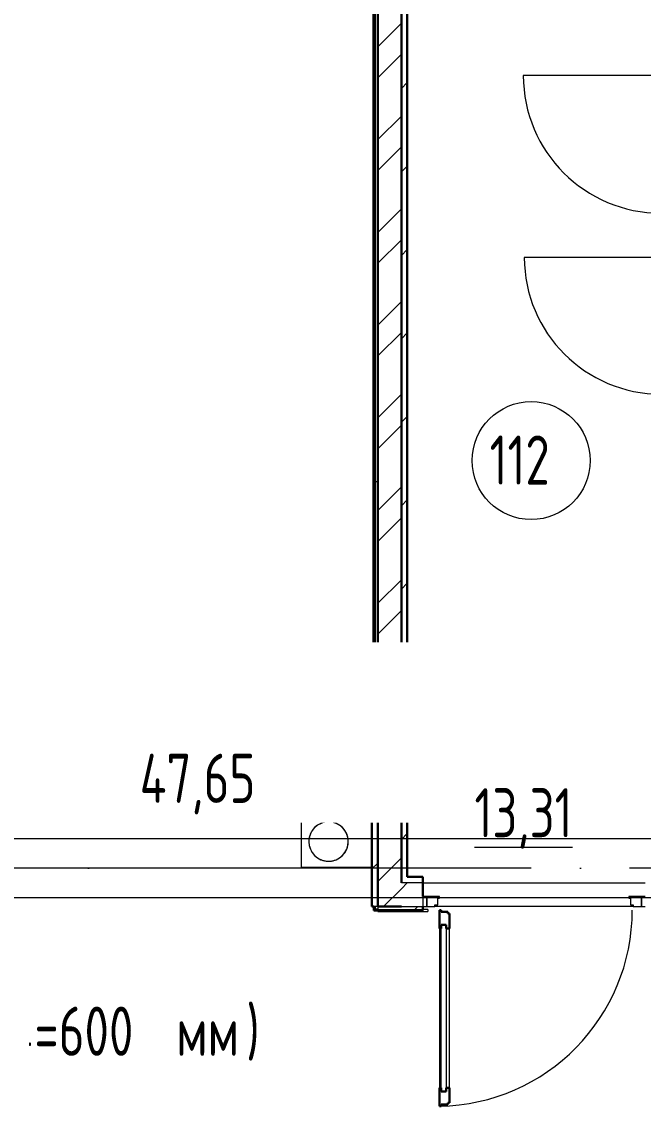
# Model space of a CAD drawing. Header units: millimetres. Extents: x -396912 to 182286, y -43638 to 41610.
# Drawn here: x -47481 to -44321, y -11839 to -6324 of the extents above; entities that cross this region are included whole.
import ezdxf
from ezdxf import colors
from ezdxf.entities.mleader import LeaderData, LeaderLine
from ezdxf.math import Vec2, Vec3

# ---------------------------------------------------------------- set-up
doc = ezdxf.new("R2010")
doc.units = ezdxf.units.MM
doc.linetypes.add('ADSK_Линия сетки', pattern=[25, 20, -2.5, 0, -2.5])
doc.linetypes.add('ADSK_Сверху', pattern=[450, 300, -150])
for name, color, linetype, lineweight in [('RC-Выноски', 7, 'Continuous', 0), ('Аннотация', 7, 'Continuous', 18), ('Двери', 252, 'Continuous', 9), ('Линии', 7, 'Continuous', 9), ('Марки помещений', 252, 'Continuous', 20), ('Ограждение', 252, 'Continuous', 9), ('Оси', 252, 'Continuous', 9), ('Перекрытие', 252, 'Continuous', 18), ('Сантехника', 252, 'Continuous', 9), ('Стены наружные', 7, 'Continuous', 18), ('Стены штриховка', 7, 'Continuous', 9)]:
    doc.layers.add(name, color=color, linetype=linetype, lineweight=lineweight)
doc.layers.add('Двери открывание', color=7, linetype='Continuous', lineweight=9, true_color=0xc0c0c0)
doc.styles.add('GOST Common_3', font='', dxfattribs={"height": 3.5})
doc.styles.add('GOST Common_5', font='', dxfattribs={"width": 0.9, "height": 2.5})
doc.styles.add('RubezhCAD', font='', dxfattribs={"oblique": 10})
doc.styles.get('GOST Common_3').set_extended_font_data('GOST 2.304 type A')
doc.styles.get('GOST Common_5').set_extended_font_data('GOST 2.304 type A')
doc.styles.get('RubezhCAD').set_extended_font_data('GOST type A')
pattern_1 = [(0, (-24611.8, 7159), (0, 600), []), (90, (-24611.8, 7159), (-600, 4e-14), [])]

# ---------------------------------------------------------------- blocks, each defined once
blk = doc.blocks.new('1 этаж')
at = {"layer": 'Ограждение', "true_color": 0x636466}
h = blk.add_hatch(dxfattribs=at)
h.set_pattern_fill('FP_24', color=251, style=0, pattern_type=2)
h.set_pattern_definition(pattern_1)
h.paths.add_polyline_path([(-51392.8, -9580.7), (-51392.8, -5995.7), (-51397.8, -5995.7), (-51397.8, -9580.7)])
h = blk.add_hatch(dxfattribs=at)
h.set_pattern_fill('FP_24', color=251, style=0, pattern_type=2)
h.set_pattern_definition(pattern_1)
h.paths.add_polyline_path([(-51397.8, -11080.7), (-51392.8, -11080.7), (-51392.8, -9580.7), (-51397.8, -9580.7)])
h = blk.add_hatch(dxfattribs=at)
h.set_pattern_fill('FP_26', color=251, style=0, pattern_type=2)
h.set_pattern_definition([(0, (-32121.8, 94), (0, 600), []), (90, (-32121.8, 94), (-600, 4e-14), [])])
h.paths.add_polyline_path([(-51372.8, -11765.7), (-51117.8, -11765.7), (-51117.8, -11755.7), (-51142.8, -11755.7), (-51142.8, -11760.7), (-51372.8, -11760.7)])
at = {"layer": 'Двери', "color": 251, "true_color": 0x636466}
for p, q in [((-49945.3, -7515.7), (-50632.8, -7515.7)), ((-49945.3, -8440.7), (-50627.8, -8440.7)), ((-51142.8, -11690.7), (-51142.8, -11740.7)), ((-51122.8, -11690.7), (-51142.8, -11690.7)), ((-51122.8, -11740.7), (-51122.8, -11690.7)), ((-51058.8, -11690.7), (-51122.8, -11690.7)), ((-51122.8, -11690.7), (-51122.8, -11740.7)), ((-51058.8, -11698.7), (-51058.8, -11690.7)), ((-50032.8, -11690.7), (-50096.8, -11690.7)), ((-50096.8, -11690.7), (-50096.8, -11698.7)), ((-50012.8, -11690.7), (-50032.8, -11690.7)), ((-50032.8, -11690.7), (-50032.8, -11740.7)), ((-50032.8, -11740.7), (-50032.8, -11690.7)), ((-51142.8, -11740.7), (-51122.8, -11740.7)), ((-51122.8, -11740.7), (-51081.8, -11740.7)), ((-51081.8, -11740.7), (-51081.8, -11732.7)), ((-51081.8, -11732.7), (-51067.8, -11732.7)), ((-51067.8, -11732.7), (-51067.8, -11698.7)), ((-51067.8, -11698.7), (-51058.8, -11698.7)), ((-50096.8, -11698.7), (-50087.8, -11698.7)), ((-50087.8, -11698.7), (-50087.8, -11732.7)), ((-50087.8, -11732.7), (-50073.8, -11732.7)), ((-50073.8, -11732.7), (-50073.8, -11740.7)), ((-50073.8, -11740.7), (-50032.8, -11740.7)), ((-50032.8, -11740.7), (-50012.8, -11740.7)), ((-51058.8, -11852.7), (-51058.8, -12662.7)), ((-51049.8, -11834.7), (-51025.8, -11834.7)), ((-51049.8, -12680.7), (-51049.8, -11834.7)), ((-51025.8, -11834.7), (-51025.8, -12680.7)), ((-51008.8, -12662.7), (-51008.8, -11852.7)), ((-51025.8, -12680.7), (-51049.8, -12680.7))]:
    blk.add_line(p, q, dxfattribs=at)
at = {"layer": 'Двери', "color": 251, "lineweight": 30, "true_color": 0x636466}
for p, q in [((-51050.8, -11758.7), (-51058.8, -11758.7)), ((-51058.8, -11758.7), (-51058.8, -11852.7)), ((-51050.8, -11767.7), (-51050.8, -11758.7)), ((-51016.8, -11767.7), (-51050.8, -11767.7)), ((-51016.8, -11776.7), (-51016.8, -11767.7)), ((-51008.8, -11776.7), (-51016.8, -11776.7)), ((-51008.8, -11852.7), (-51008.8, -11776.7)), ((-51049.8, -11852.7), (-51058.8, -11852.7)), ((-51049.8, -11834.7), (-51049.8, -11852.7)), ((-51025.8, -11834.7), (-51049.8, -11834.7)), ((-51025.8, -11852.7), (-51025.8, -11834.7)), ((-51008.8, -11852.7), (-51025.8, -11852.7)), ((-51058.8, -12662.7), (-51058.8, -12756.7)), ((-51049.8, -12662.7), (-51058.8, -12662.7)), ((-51049.8, -12680.7), (-51049.8, -12662.7)), ((-51025.8, -12680.7), (-51049.8, -12680.7)), ((-51025.8, -12662.7), (-51025.8, -12680.7)), ((-51008.8, -12662.7), (-51025.8, -12662.7)), ((-51008.8, -12738.7), (-51008.8, -12662.7)), ((-51016.8, -12747.7), (-51016.8, -12738.7)), ((-51016.8, -12738.7), (-51008.8, -12738.7)), ((-51058.8, -12756.7), (-51050.8, -12756.7)), ((-51050.8, -12756.7), (-51050.8, -12747.7)), ((-51050.8, -12747.7), (-51016.8, -12747.7))]:
    blk.add_line(p, q, dxfattribs=at)
at = {"layer": 'Двери', "color": 251, "true_color": 0x636466}
for centre, radius in [((-49932.8, -7515.7), 700), ((-49932.8, -8440.7), 695)]:
    blk.add_arc(centre, radius, 180, 270, dxfattribs=at)
at = {"layer": 'Двери открывание', "color": 251, "true_color": 0x636466}
blk.add_arc((-51076.8, -11758.7), 998, 271.0334, 0, dxfattribs=at)
at = {"layer": 'Линии', "color": 251, "linetype": 'ADSK_Сверху', "ltscale": 100, "true_color": 0x636466}
for p, q in [((-59082.8, -11395.7), (-48252.8, -11395.7)), ((-59082.8, -11695.7), (-48252.8, -11695.7))]:
    blk.add_line(p, q, dxfattribs=at)
at = {"layer": 'Марки помещений', "color": 251, "true_color": 0x636466}
blk.add_circle((-50592.8, -9473.8), 300, dxfattribs=at)
at = {"layer": 'Ограждение', "color": 251, "true_color": 0x636466}
for p, q in [((-51397.8, -5995.7), (-51397.8, -9580.7)), ((-51392.8, -9580.7), (-51397.8, -9580.7)), ((-51397.8, -9580.7), (-51392.8, -9580.7)), ((-51397.8, -9580.7), (-51397.8, -11080.7)), ((-51372.8, -11765.7), (-51372.8, -11760.7)), ((-51372.8, -11765.7), (-51117.8, -11765.7)), ((-51117.8, -11755.7), (-51142.8, -11755.7)), ((-51117.8, -11755.7), (-51117.8, -11765.7))]:
    blk.add_line(p, q, dxfattribs=at)
at = {"layer": 'Оси', "color": 251, "linetype": 'ADSK_Линия сетки', "ltscale": 100, "true_color": 0x636466}
blk.add_line((4409.5, -11545.7), (-72530.1, -11545.7), dxfattribs=at)
at = {"layer": 'Перекрытие', "color": 251, "ltscale": 100, "true_color": 0x636466}
blk.add_line((-51402.8, -11545.7), (-53282.8, -11545.7), dxfattribs=at)
at = {"layer": 'Сантехника', "color": 251, "true_color": 0x636466}
for p, q in [((-51402.8, -11280.7), (-51762.8, -11280.7)), ((-51762.8, -11280.7), (-51762.8, -11540.7)), ((-51762.8, -11540.7), (-51402.8, -11540.7))]:
    blk.add_line(p, q, dxfattribs=at)
at = {"layer": 'Сантехника', "color": 251, "true_color": 0x636466, "flags": 128}
for points in [[(-51522.8, -11410.7), (-51522.9, -11406.7), (-51523.1, -11402.7), (-51523.5, -11398.8), (-51524.1, -11394.8), (-51524.8, -11390.9), (-51525.7, -11387), (-51526.7, -11383.1), (-51527.9, -11379.3), (-51529.2, -11375.5), (-51530.7, -11371.8), (-51532.3, -11368.1), (-51534.1, -11364.6), (-51536, -11361), (-51538.1, -11357.6), (-51540.3, -11354.3), (-51542.6, -11351), (-51545, -11347.9), (-51547.6, -11344.8), (-51550.3, -11341.8), (-51553.1, -11339), (-51556.1, -11336.3), (-51559.1, -11333.7), (-51562.2, -11331.2), (-51565.4, -11328.8), (-51568.8, -11326.6), (-51572.2, -11324.5), (-51575.7, -11322.5), (-51579.2, -11320.7), (-51582.9, -11319.1), (-51586.6, -11317.5), (-51590.3, -11316.2), (-51594.1, -11314.9), (-51598, -11313.9), (-51601.9, -11312.9), (-51605.8, -11312.2), (-51609.8, -11311.6), (-51613.7, -11311.1), (-51617.7, -11310.9), (-51621.7, -11310.7), (-51625.7, -11310.8), (-51629.7, -11311), (-51633.7, -11311.3), (-51637.7, -11311.8), (-51641.6, -11312.5), (-51645.5, -11313.3), (-51649.4, -11314.3), (-51653.2, -11315.5), (-51657, -11316.8), (-51660.7, -11318.2), (-51664.4, -11319.8), (-51668, -11321.5), (-51671.5, -11323.4), (-51675, -11325.4), (-51678.4, -11327.6), (-51681.7, -11329.9), (-51684.8, -11332.3), (-51687.9, -11334.8), (-51690.9, -11337.5), (-51693.8, -11340.3), (-51696.5, -11343.2), (-51699.2, -11346.2), (-51701.7, -11349.3), (-51704.1, -11352.5), (-51706.4, -11355.8), (-51708.5, -11359.2), (-51710.5, -11362.6), (-51712.3, -11366.2), (-51714, -11369.8), (-51715.6, -11373.5), (-51717, -11377.2), (-51718.3, -11381), (-51719.4, -11384.9), (-51720.4, -11388.8), (-51721.2, -11392.7), (-51721.8, -11396.6), (-51722.3, -11400.6), (-51722.6, -11404.6), (-51722.8, -11408.6), (-51722.8, -11410.7)], [(-51722.8, -11410.7), (-51722.7, -11414.7), (-51722.5, -11418.7), (-51722.1, -11422.7), (-51721.5, -11426.7), (-51720.8, -11430.6), (-51719.9, -11434.5), (-51718.9, -11438.4), (-51717.7, -11442.2), (-51716.4, -11446), (-51714.9, -11449.7), (-51713.3, -11453.3), (-51711.5, -11456.9), (-51709.6, -11460.4), (-51707.5, -11463.8), (-51705.3, -11467.2), (-51703, -11470.5), (-51700.6, -11473.6), (-51698, -11476.7), (-51695.3, -11479.6), (-51692.5, -11482.5), (-51689.5, -11485.2), (-51686.5, -11487.8), (-51683.4, -11490.3), (-51680.2, -11492.7), (-51676.8, -11494.9), (-51673.4, -11497), (-51669.9, -11498.9), (-51666.4, -11500.7), (-51662.7, -11502.4), (-51659, -11503.9), (-51655.3, -11505.3), (-51651.5, -11506.5), (-51647.6, -11507.6), (-51643.7, -11508.5), (-51639.8, -11509.3), (-51635.8, -11509.9), (-51631.9, -11510.3), (-51627.9, -11510.6), (-51623.9, -11510.7), (-51619.9, -11510.7), (-51615.9, -11510.5), (-51611.9, -11510.1), (-51607.9, -11509.6), (-51604, -11508.9), (-51600.1, -11508.1), (-51596.2, -11507.1), (-51592.4, -11506), (-51588.6, -11504.7), (-51584.9, -11503.3), (-51581.2, -11501.7), (-51577.6, -11499.9), (-51574.1, -11498), (-51570.6, -11496), (-51567.2, -11493.9), (-51564, -11491.6), (-51560.8, -11489.2), (-51557.7, -11486.6), (-51554.7, -11484), (-51551.8, -11481.2), (-51549.1, -11478.3), (-51546.4, -11475.3), (-51543.9, -11472.2), (-51541.5, -11469), (-51539.2, -11465.7), (-51537.1, -11462.3), (-51535.1, -11458.8), (-51533.3, -11455.3), (-51531.6, -11451.7), (-51530, -11448), (-51528.6, -11444.2), (-51527.3, -11440.4), (-51526.2, -11436.6), (-51525.2, -11432.7), (-51524.4, -11428.8), (-51523.8, -11424.8), (-51523.3, -11420.9), (-51523, -11416.9), (-51522.8, -11412.9), (-51522.8, -11410.7)]]:
    blk.add_lwpolyline(points, dxfattribs=at)
at = {"layer": 'Сантехника', "color": 251, "true_color": 0x636466}
for start, end in [(0, 180), (180, 0)]:
    blk.add_arc((-51622.8, -11410.7), 100, start, end, dxfattribs=at)
at = {"layer": 'Стены наружные', "color": 251, "lineweight": 30, "true_color": 0x636466}
for p, q in [((-51252.8, -11620.7), (-51252.8, -5375.7)), ((-51222.8, -11590.7), (-51222.8, -5375.7)), ((-51392.8, -5540.7), (-51392.8, -11080.7)), ((-51387.8, -5540.7), (-51387.8, -11080.7)), ((-51372.8, -11740.7), (-51372.8, -5520.7)), ((-51402.8, -11080.7), (-51402.8, -11740.7)), ((-51392.8, -11080.7), (-51402.8, -11080.7)), ((-51142.8, -11590.7), (-51222.8, -11590.7)), ((-51142.8, -11690.7), (-51142.8, -11590.7)), ((-51402.8, -11740.7), (-51392.8, -11740.7)), ((-51392.8, -11740.7), (-51392.8, -11760.7)), ((-51387.8, -11740.7), (-51387.8, -11755.7)), ((-51372.8, -11740.7), (-51252.8, -11740.7)), ((-51142.8, -11760.7), (-51142.8, -11740.7)), ((-51392.8, -11760.7), (-51142.8, -11760.7)), ((-51387.8, -11755.7), (-51372.8, -11755.7))]:
    blk.add_line(p, q, dxfattribs=at)
at = {"layer": 'Стены наружные', "color": 251, "linetype": 'Continuous', "lineweight": 9, "true_color": 0x636466}
for p, q in [((-51372.8, -7370.4), (-51252.8, -7250.4)), ((-51392.8, -7297.6), (-51387.8, -7292.6)), ((-51392.8, -7368.3), (-51387.8, -7363.3)), ((-51392.8, -7439), (-51387.8, -7434)), ((-51372.8, -7527.5), (-51252.8, -7407.5)), ((-51392.8, -7509.7), (-51387.8, -7504.7)), ((-51252.8, -7581.8), (-51222.8, -7551.8)), ((-51392.8, -7580.4), (-51387.8, -7575.4)), ((-51392.8, -7651.1), (-51387.8, -7646.1)), ((-51392.8, -7721.8), (-51387.8, -7716.8)), ((-51372.8, -7841.9), (-51252.8, -7721.9)), ((-51392.8, -7792.6), (-51387.8, -7787.6)), ((-51392.8, -7863.3), (-51387.8, -7858.3)), ((-51372.8, -7999), (-51252.8, -7879)), ((-51392.8, -7934), (-51387.8, -7929)), ((-51252.8, -8006.1), (-51222.8, -7976.1)), ((-51392.8, -8004.7), (-51387.8, -7999.7)), ((-51392.8, -8075.4), (-51387.8, -8070.4)), ((-51392.8, -8146.1), (-51387.8, -8141.1)), ((-51392.8, -8216.8), (-51387.8, -8211.8)), ((-51372.8, -8313.3), (-51252.8, -8193.3)), ((-51392.8, -8287.5), (-51387.8, -8282.5)), ((-51392.8, -8358.2), (-51387.8, -8353.2)), ((-51372.8, -8470.5), (-51252.8, -8350.5)), ((-51392.8, -8429), (-51387.8, -8424)), ((-51252.8, -8430.4), (-51222.8, -8400.4)), ((-51392.8, -8499.7), (-51387.8, -8494.7)), ((-51392.8, -8570.4), (-51387.8, -8565.4)), ((-51392.8, -8641.1), (-51387.8, -8636.1)), ((-51392.8, -8711.8), (-51387.8, -8706.8)), ((-51372.8, -8784.8), (-51252.8, -8664.8)), ((-51392.8, -8782.5), (-51387.8, -8777.5)), ((-51372.8, -8941.9), (-51252.8, -8821.9)), ((-51392.8, -8853.2), (-51387.8, -8848.2)), ((-51252.8, -8854.6), (-51222.8, -8824.6)), ((-51392.8, -8923.9), (-51387.8, -8918.9)), ((-51392.8, -8994.6), (-51387.8, -8989.6)), ((-51392.8, -9065.4), (-51387.8, -9060.4)), ((-51392.8, -9136.1), (-51387.8, -9131.1)), ((-51372.8, -9256.2), (-51252.8, -9136.2)), ((-51392.8, -9206.8), (-51387.8, -9201.8)), ((-51252.8, -9278.9), (-51222.8, -9248.9)), ((-51392.8, -9277.5), (-51387.8, -9272.5)), ((-51372.8, -9413.4), (-51252.8, -9293.4)), ((-51392.8, -9348.2), (-51387.8, -9343.2)), ((-51392.8, -9418.9), (-51387.8, -9413.9)), ((-51392.8, -9489.6), (-51387.8, -9484.6)), ((-51392.8, -9560.3), (-51387.8, -9555.3)), ((-51392.8, -9631), (-51387.8, -9626)), ((-51372.8, -9727.7), (-51252.8, -9607.7)), ((-51392.8, -9701.7), (-51387.8, -9696.7)), ((-51252.8, -9703.2), (-51222.8, -9673.2)), ((-51392.8, -9772.5), (-51387.8, -9767.5)), ((-51372.8, -9884.9), (-51252.8, -9764.9)), ((-51392.8, -9843.2), (-51387.8, -9838.2)), ((-51392.8, -9913.9), (-51387.8, -9908.9)), ((-51392.8, -9984.6), (-51387.8, -9979.6)), ((-51392.8, -10055.3), (-51387.8, -10050.3)), ((-51372.8, -10199.2), (-51252.8, -10079.2)), ((-51392.8, -10126), (-51387.8, -10121)), ((-51252.8, -10127.4), (-51222.8, -10097.4)), ((-51392.8, -10196.7), (-51387.8, -10191.7)), ((-51372.8, -10356.3), (-51252.8, -10236.3)), ((-51392.8, -10267.4), (-51387.8, -10262.4)), ((-51392.8, -10338.1), (-51387.8, -10333.1)), ((-51392.8, -10408.9), (-51387.8, -10403.9)), ((-51392.8, -10479.6), (-51387.8, -10474.6)), ((-51252.8, -10551.7), (-51222.8, -10521.7)), ((-51392.8, -10550.3), (-51387.8, -10545.3)), ((-51372.8, -10670.6), (-51252.8, -10550.6)), ((-51392.8, -10621), (-51387.8, -10616)), ((-51392.8, -10691.7), (-51387.8, -10686.7)), ((-51372.8, -10827.8), (-51252.8, -10707.8)), ((-51392.8, -10762.4), (-51387.8, -10757.4)), ((-51392.8, -10833.1), (-51387.8, -10828.1)), ((-51392.8, -10903.8), (-51387.8, -10898.8)), ((-51392.8, -10974.5), (-51387.8, -10969.5)), ((-51252.8, -10976), (-51222.8, -10946)), ((-51372.8, -11142.1), (-51252.8, -11022.1)), ((-51392.8, -11045.2), (-51387.8, -11040.2)), ((-51402.8, -11126), (-51372.8, -11096)), ((-51372.8, -11299.3), (-51252.8, -11179.3)), ((-51252.8, -11400.2), (-51222.8, -11370.2)), ((-51402.8, -11550.2), (-51372.8, -11520.2)), ((-51372.8, -11613.6), (-51252.8, -11493.6)), ((-51252.8, -11650.7), (-51222.8, -11620.7)), ((-51342.8, -11740.7), (-51252.8, -11650.7)), ((-51184, -11755.7), (-51169, -11740.7)), ((-51392.8, -11752.4), (-51387.8, -11747.4)), ((-51330.5, -11760.7), (-51325.5, -11755.7)), ((-51259.8, -11760.7), (-51254.8, -11755.7)), ((-51189, -11760.7), (-51184, -11755.7))]:
    blk.add_line(p, q, dxfattribs=at)
at = {"layer": 'Стены наружные', "color": 251, "true_color": 0x636466}
for p, q in [((-51142.8, -11620.7), (-50012.8, -11620.7)), ((-50073.8, -11740.7), (-51081.8, -11740.7))]:
    blk.add_line(p, q, dxfattribs=at)
at = {"layer": 'Стены штриховка', "color": 251, "true_color": 0x636466}
for p, q in [((-51387.8, -9580.7), (-51372.8, -9580.7)), ((-51372.8, -11080.7), (-51392.8, -11080.7)), ((-51142.8, -11620.7), (-51252.8, -11620.7)), ((-51372.8, -11740.7), (-51392.8, -11740.7)), ((-51372.8, -11740.7), (-51372.8, -11755.7)), ((-51252.8, -11740.7), (-51142.8, -11740.7)), ((-51372.8, -11755.7), (-51142.8, -11755.7))]:
    blk.add_line(p, q, dxfattribs=at)
at = {"layer": 'Аннотация', "color": 251, "true_color": 0x636466, "width": 0.9}
for s, height, style, p in [(')', 250, 'GOST Common_3', (-52040.4, -12500)), ('=600', 250, 'GOST Common_3', (-53117.9, -12500)), ('мм', 250, 'GOST Common_3', (-52397.6, -12500)), ('.', 138.8, 'GOST Common_5', (-53155.5, -12450.8))]:
    blk.add_text(s, height=height, dxfattribs=dict(at, style=style)).set_placement(p)
at = {"layer": 'Марки помещений', "color": 251, "true_color": 0x636466, "style": 'GOST Common_3', "width": 0.9}
for s, p in [('112', (-50803.9, -9596.1)), ('%%U47,65', (-52583.1, -11214.1)), ('%%U13,31', (-50881, -11389.2))]:
    blk.add_text(s, height=250, dxfattribs=at).set_placement(p)
blk = doc.blocks.new('_None')

msp = doc.modelspace()

# ---------------------------------------------------------------- block references
msp.add_blockref('1 этаж', (5702.1, 918.2))

# ---------------------------------------------------------------- next in the draw order: leaders
at = {"layer": 'RC-Выноски'}
ml = msp.add_multileader_mtext('Standard', dxfattribs=at)
ml.set_content('ВВГнг(А)-LSLTx 2х1,5\\Pс 1 этажа', color=256, style='RubezhCAD')
ml.set_leader_properties()
ml.set_arrow_properties(name='NONE')
ml.build(insert=Vec2(0, 0))
ml.multileader.update_dxf_attribs({"has_text_frame": 1, "text_left_attachment_type": 6, "text_right_attachment_type": 6, "dogleg_length": 2, "arrow_head_size": 400, "scale": 100})
ctx = ml.context
ctx.base_point, ctx.scale, ctx.char_height, ctx.arrow_head_size, ctx.landing_gap_size, ctx.plane_origin = Vec3(-183990.3, -9904.4), 100, 250, 400, 100, Vec3(-683576, -453595.9)
ctx.left_attachment, ctx.right_attachment, ctx.text_align_type = 6, 6, 1
notes = []
notes.append((ctx, [(0, (1, 1, 0), (-184190.3, -9904.4), (1, 0), 200, [(0, [(-184917.4, -10624.1)], 0, [])])]))
ctx.mtext.insert, ctx.mtext.width, ctx.mtext.defined_height, ctx.mtext.alignment, ctx.mtext.flow_direction = Vec3(-182457.6, -9604.4), 4286.589, 1161.1, 2, 5
ctx.mtext.has_bg_fill, ctx.mtext.bg_color, ctx.mtext.bg_scale_factor, ctx.mtext.bg_transparency, ctx.mtext.use_window_bg_color = 1, -1027028792, 1.5, 0, 1
for ctx, leaders in notes:
    for number, flags, end, landing, length, lines in leaders:
        leader = LeaderData()
        leader.index, (leader.has_last_leader_line, leader.has_dogleg_vector, leader.attachment_direction) = number, flags
        leader.last_leader_point, leader.dogleg_vector, leader.dogleg_length = Vec3(end), Vec3(landing), length
        for number, points, colour, breaks in lines:
            line = LeaderLine()
            line.index, line.vertices, line.color, line.breaks = number, Vec3.list(points), colors.encode_raw_color(colour), breaks
            leader.lines.append(line)
        ctx.leaders.append(leader)

doc.saveas('drawing.dxf')
